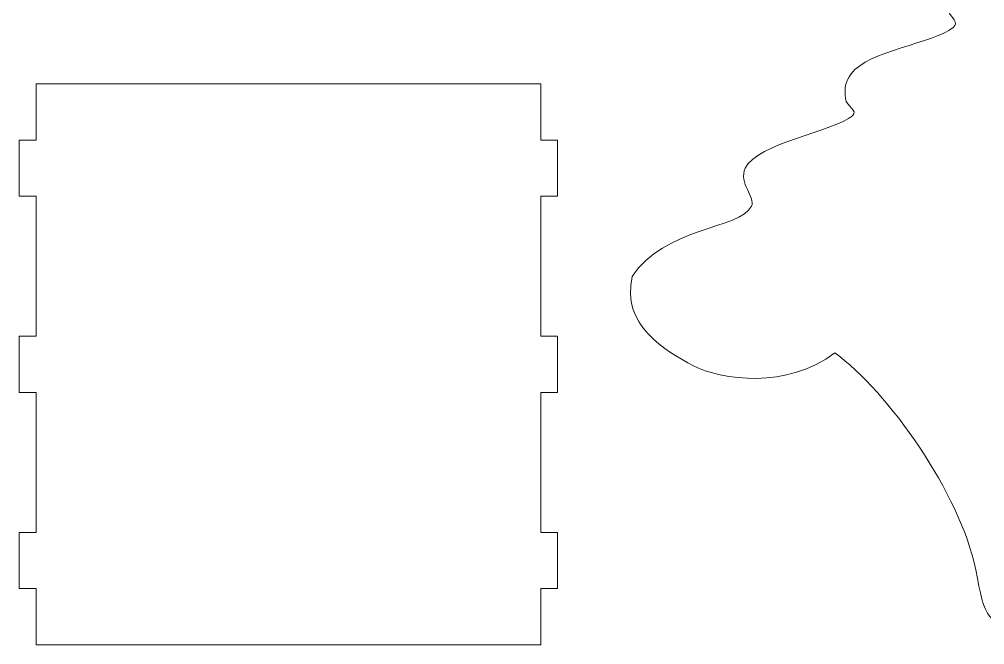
# Model space of a CAD drawing. Header units: millimetres. Extents: x -350 to 350, y -267 to 277.
# Drawn here: x 3.8 to 175.9, y -43.5 to 68.1 of the extents above; entities that cross this region are included whole.
import ezdxf

# ---------------------------------------------------------------- set-up
doc = ezdxf.new("R2010")
doc.units = ezdxf.units.MM
doc.header["$MEASUREMENT"] = 0
doc.layers.add('layer 1', color=7, linetype='Continuous')

msp = doc.modelspace()

# ---------------------------------------------------------------- linework, layer by layer
at = {"layer": 'layer 1', "color": 142, "lineweight": 20}
for points, knots in [([(285.0324, 66.5941), (288.429, 63.8005), (300.2009, 62.4814), (303.1743, 58.3485), (303.1743, 58.3485), (304.2942, 56.7919), (304.4104, 55.9229), (304.2044, 53.9334), (304.2044, 53.9334), (304.0556, 52.4949), (301.8805, 51.8116), (302.975, 50.8608), (302.975, 50.8608), (304.4959, 49.5397), (308.5772, 48.2969), (310.5422, 47.6419), (310.5422, 47.6419), (315.4066, 46.011), (320.8566, 44.1804), (322.1001, 41.5091), (322.1001, 41.5091), (323.3092, 38.9117), (320.2057, 36.2667), (320.9745, 34.7211), (320.9745, 34.7211), (323.0196, 30.6098), (336.6885, 30.958), (342.2366, 22.1819), (342.2366, 22.1819), (344.3416, 13.5087), (336.1757, 8.8535), (331.4063, 6.3223), (331.4063, 6.3223), (326.4349, 3.6839), (314.5212, 2.0816), (306.1272, 8.592), (306.1272, 8.592), (296.6643, 1.7228), (283.6824, -16.5377), (280.9937, -30.1287), (280.9937, -30.1287), (279.2974, -38.7047), (279.1307, -40.2626), (271.6628, -40.462), (271.6628, -40.462), (271.6628, -40.462), (271.6628, -43.4736), (271.6628, -43.4736), (271.6628, -43.4736), (271.6628, -43.4736), (262.6628, -43.4736), (262.6628, -43.4736), (262.6628, -43.4736), (262.6628, -43.4736), (262.6628, -40.427), (262.6628, -40.427), (262.6628, -40.427), (262.6628, -40.427), (192.667, -40.427), (192.667, -40.427), (192.667, -40.427), (192.667, -40.427), (192.667, -43.4736), (192.667, -43.4736), (192.667, -43.4736), (192.667, -43.4736), (183.667, -43.4736), (183.667, -43.4736), (183.667, -43.4736), (183.667, -43.4736), (183.667, -40.462), (183.667, -40.462), (183.667, -40.462), (176.1991, -40.2626), (176.0324, -38.7047), (174.3361, -30.1287), (174.3361, -30.1287), (171.6474, -16.5377), (158.6655, 1.7228), (149.2026, 8.592), (149.2026, 8.592), (140.8086, 2.0816), (128.8949, 3.6839), (123.9235, 6.3223), (123.9235, 6.3223), (119.1541, 8.8535), (110.9882, 13.5087), (113.0932, 22.1819), (113.0932, 22.1819), (118.6413, 30.958), (132.3102, 30.6098), (134.3553, 34.7211), (134.3553, 34.7211), (135.1241, 36.2667), (132.0206, 38.9117), (133.2297, 41.5091), (133.2297, 41.5091), (135.3106, 45.9793), (149.1711, 48.0953), (152.3548, 50.8608), (152.3548, 50.8608), (153.4493, 51.8116), (151.2742, 52.4949), (151.1254, 53.9334), (151.1254, 53.9334), (150.9194, 55.9229), (151.0356, 56.7919), (152.1555, 58.3485), (152.1555, 58.3485), (155.1289, 62.4814), (166.9008, 63.8005), (170.2974, 66.5941), (170.2974, 66.5941), (171.479, 67.566), (169.9505, 68.2161), (169.4747, 69.61), (169.4747, 69.61), (166.8265, 77.3679), (181.8131, 77.1386), (184.4679, 82.0246), (184.4679, 82.0246), (186.2451, 85.2955), (183.7386, 86.8657), (186.3015, 89.2288), (186.3015, 89.2288), (189.7668, 92.4242), (199.682, 93.1162), (202.5905, 96.0749), (202.5905, 96.0749), (203.7496, 97.2541), (202.3043, 97.479), (202.1742, 99.0341), (202.1742, 99.0341), (201.5153, 106.9062), (218.4882, 109.3887), (222.9725, 111.4681), (222.9725, 111.4681), (223.7002, 111.8055), (224.3023, 112.2107), (224.8212, 112.6442), (224.8212, 112.6442), (224.7286, 114.2436), (224.6046, 116.7097), (225.4089, 116.7157), (225.4089, 116.7157), (226.3607, 116.7226), (227.0362, 116.3108), (227.6649, 115.6968), (227.6649, 115.6968), (228.2936, 116.3108), (228.9691, 116.7226), (229.9209, 116.7157), (229.9209, 116.7157), (230.7252, 116.7097), (230.6012, 114.2436), (230.5086, 112.6442), (230.5086, 112.6442), (231.0275, 112.2107), (231.6296, 111.8055), (232.3573, 111.4681), (232.3573, 111.4681), (236.8416, 109.3887), (253.8145, 106.9062), (253.1556, 99.0341), (253.1556, 99.0341), (253.0255, 97.479), (251.5802, 97.2541), (252.7393, 96.0749), (252.7393, 96.0749), (255.6478, 93.1162), (265.563, 92.4242), (269.0283, 89.2288), (269.0283, 89.2288), (271.5912, 86.8657), (269.0847, 85.2955), (270.8619, 82.0246), (270.8619, 82.0246), (273.5167, 77.1386), (288.5033, 77.3679), (285.8551, 69.61), (285.8551, 69.61), (285.3793, 68.2161), (283.8508, 67.566), (285.0324, 66.5941)], [0, 0, 0, 0, 0.0212766, 0.0212766, 0.0212766, 0.0212766, 0.04255319, 0.04255319, 0.04255319, 0.04255319, 0.06382979, 0.06382979, 0.06382979, 0.06382979, 0.08510638, 0.08510638, 0.08510638, 0.08510638, 0.10638298, 0.10638298, 0.10638298, 0.10638298, 0.12765957, 0.12765957, 0.12765957, 0.12765957, 0.14893617, 0.14893617, 0.14893617, 0.14893617, 0.17021277, 0.17021277, 0.17021277, 0.17021277, 0.19148936, 0.19148936, 0.19148936, 0.19148936, 0.21276596, 0.21276596, 0.21276596, 0.21276596, 0.23404255, 0.23404255, 0.23404255, 0.23404255, 0.25531915, 0.25531915, 0.25531915, 0.25531915, 0.27659574, 0.27659574, 0.27659574, 0.27659574, 0.29787234, 0.29787234, 0.29787234, 0.29787234, 0.31914894, 0.31914894, 0.31914894, 0.31914894, 0.34042553, 0.34042553, 0.34042553, 0.34042553, 0.36170213, 0.36170213, 0.36170213, 0.36170213, 0.38297872, 0.38297872, 0.38297872, 0.38297872, 0.40425532, 0.40425532, 0.40425532, 0.40425532, 0.42553191, 0.42553191, 0.42553191, 0.42553191, 0.44680851, 0.44680851, 0.44680851, 0.44680851, 0.46808511, 0.46808511, 0.46808511, 0.46808511, 0.4893617, 0.4893617, 0.4893617, 0.4893617, 0.5106383, 0.5106383, 0.5106383, 0.5106383, 0.53191489, 0.53191489, 0.53191489, 0.53191489, 0.55319149, 0.55319149, 0.55319149, 0.55319149, 0.57446809, 0.57446809, 0.57446809, 0.57446809, 0.59574468, 0.59574468, 0.59574468, 0.59574468, 0.61702128, 0.61702128, 0.61702128, 0.61702128, 0.63829787, 0.63829787, 0.63829787, 0.63829787, 0.65957447, 0.65957447, 0.65957447, 0.65957447, 0.68085106, 0.68085106, 0.68085106, 0.68085106, 0.70212766, 0.70212766, 0.70212766, 0.70212766, 0.72340426, 0.72340426, 0.72340426, 0.72340426, 0.74468085, 0.74468085, 0.74468085, 0.74468085, 0.76595745, 0.76595745, 0.76595745, 0.76595745, 0.78723404, 0.78723404, 0.78723404, 0.78723404, 0.80851064, 0.80851064, 0.80851064, 0.80851064, 0.82978723, 0.82978723, 0.82978723, 0.82978723, 0.85106383, 0.85106383, 0.85106383, 0.85106383, 0.87234043, 0.87234043, 0.87234043, 0.87234043, 0.89361702, 0.89361702, 0.89361702, 0.89361702, 0.91489362, 0.91489362, 0.91489362, 0.91489362, 0.93617021, 0.93617021, 0.93617021, 0.93617021, 0.95744681, 0.95744681, 0.95744681, 0.95744681, 1, 1, 1, 1]), ([(96.7897, -43.4736), (96.7897, -43.4736), (6.7897, -43.4736), (6.7897, -43.4736), (6.7897, -43.4736), (6.7897, -43.4736), (6.7897, -33.4736), (6.7897, -33.4736), (6.7897, -33.4736), (6.7897, -33.4736), (3.7897, -33.4736), (3.7897, -33.4736), (3.7897, -33.4736), (3.7897, -33.4736), (3.7897, -23.4736), (3.7897, -23.4736), (3.7897, -23.4736), (3.7897, -23.4736), (6.7897, -23.4736), (6.7897, -23.4736), (6.7897, -23.4736), (6.7897, -23.4736), (6.7897, 1.5264), (6.7897, 1.5264), (6.7897, 1.5264), (6.7897, 1.5264), (3.7897, 1.5264), (3.7897, 1.5264), (3.7897, 1.5264), (3.7897, 1.5264), (3.7897, 11.5264), (3.7897, 11.5264), (3.7897, 11.5264), (3.7897, 11.5264), (6.7897, 11.5264), (6.7897, 11.5264), (6.7897, 11.5264), (6.7897, 11.5264), (6.7897, 36.5264), (6.7897, 36.5264), (6.7897, 36.5264), (6.7897, 36.5264), (3.7897, 36.5264), (3.7897, 36.5264), (3.7897, 36.5264), (3.7897, 36.5264), (3.7897, 46.5264), (3.7897, 46.5264), (3.7897, 46.5264), (3.7897, 46.5264), (6.7897, 46.5264), (6.7897, 46.5264), (6.7897, 46.5264), (6.7897, 46.5264), (6.7897, 56.5264), (6.7897, 56.5264), (6.7897, 56.5264), (6.7897, 56.5264), (96.7897, 56.5264), (96.7897, 56.5264), (96.7897, 56.5264), (96.7897, 56.5264), (96.7897, 46.5264), (96.7897, 46.5264), (96.7897, 46.5264), (96.7897, 46.5264), (99.7897, 46.5264), (99.7897, 46.5264), (99.7897, 46.5264), (99.7897, 46.5264), (99.7897, 36.5264), (99.7897, 36.5264), (99.7897, 36.5264), (99.7897, 36.5264), (96.7897, 36.5264), (96.7897, 36.5264), (96.7897, 36.5264), (96.7897, 36.5264), (96.7897, 11.5264), (96.7897, 11.5264), (96.7897, 11.5264), (96.7897, 11.5264), (99.7897, 11.5264), (99.7897, 11.5264), (99.7897, 11.5264), (99.7897, 11.5264), (99.7897, 1.5264), (99.7897, 1.5264), (99.7897, 1.5264), (99.7897, 1.5264), (96.7897, 1.5264), (96.7897, 1.5264), (96.7897, 1.5264), (96.7897, 1.5264), (96.7897, -23.4736), (96.7897, -23.4736), (96.7897, -23.4736), (96.7897, -23.4736), (99.7897, -23.4736), (99.7897, -23.4736), (99.7897, -23.4736), (99.7897, -23.4736), (99.7897, -33.4736), (99.7897, -33.4736), (99.7897, -33.4736), (99.7897, -33.4736), (96.7897, -33.4736), (96.7897, -33.4736), (96.7897, -33.4736), (96.7897, -33.4736), (96.7897, -43.4736), (96.7897, -43.4736)], [0, 0, 0, 0, 0.03448276, 0.03448276, 0.03448276, 0.03448276, 0.06896552, 0.06896552, 0.06896552, 0.06896552, 0.10344828, 0.10344828, 0.10344828, 0.10344828, 0.13793103, 0.13793103, 0.13793103, 0.13793103, 0.17241379, 0.17241379, 0.17241379, 0.17241379, 0.20689655, 0.20689655, 0.20689655, 0.20689655, 0.24137931, 0.24137931, 0.24137931, 0.24137931, 0.27586207, 0.27586207, 0.27586207, 0.27586207, 0.31034483, 0.31034483, 0.31034483, 0.31034483, 0.34482759, 0.34482759, 0.34482759, 0.34482759, 0.37931034, 0.37931034, 0.37931034, 0.37931034, 0.4137931, 0.4137931, 0.4137931, 0.4137931, 0.44827586, 0.44827586, 0.44827586, 0.44827586, 0.48275862, 0.48275862, 0.48275862, 0.48275862, 0.51724138, 0.51724138, 0.51724138, 0.51724138, 0.55172414, 0.55172414, 0.55172414, 0.55172414, 0.5862069, 0.5862069, 0.5862069, 0.5862069, 0.62068966, 0.62068966, 0.62068966, 0.62068966, 0.65517241, 0.65517241, 0.65517241, 0.65517241, 0.68965517, 0.68965517, 0.68965517, 0.68965517, 0.72413793, 0.72413793, 0.72413793, 0.72413793, 0.75862069, 0.75862069, 0.75862069, 0.75862069, 0.79310345, 0.79310345, 0.79310345, 0.79310345, 0.82758621, 0.82758621, 0.82758621, 0.82758621, 0.86206897, 0.86206897, 0.86206897, 0.86206897, 0.89655172, 0.89655172, 0.89655172, 0.89655172, 0.93103448, 0.93103448, 0.93103448, 0.93103448, 1, 1, 1, 1])]:
    msp.add_open_spline(points, degree=3, knots=knots, dxfattribs=at)

doc.saveas('drawing.dxf')
